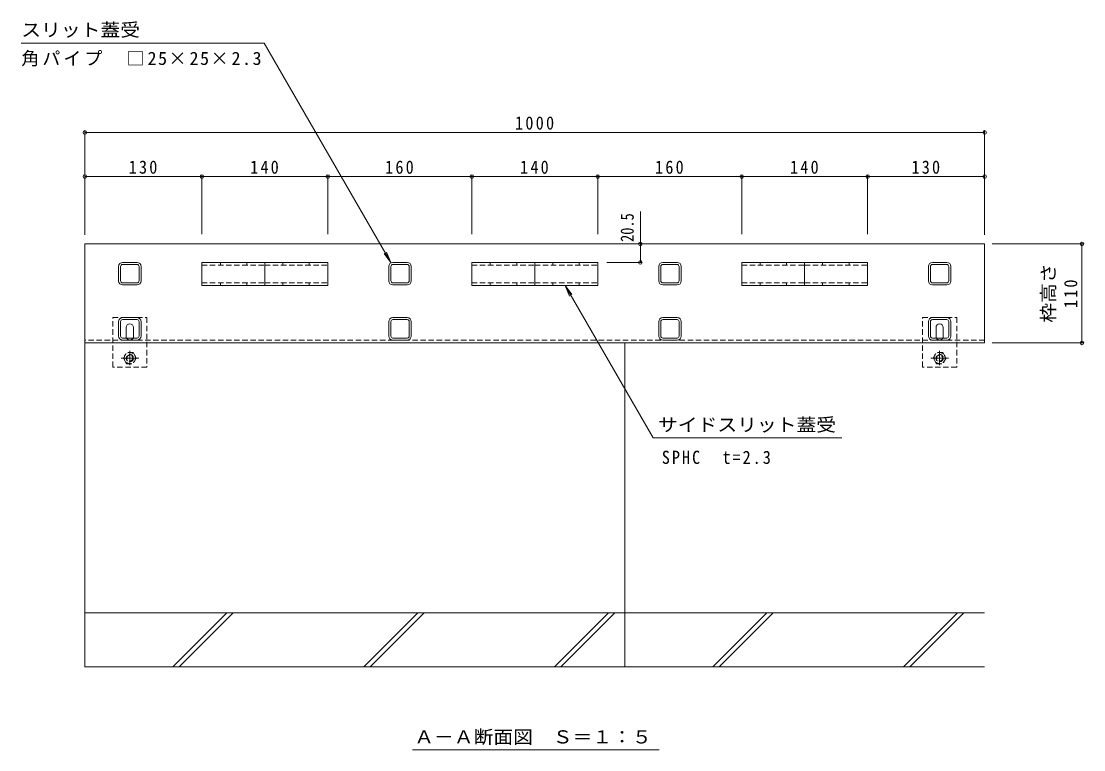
# Model space of a CAD drawing. Units: millimetres at full size, sheet at 1:5; some dimension numbers follow another scale. Extents: x -1680 to 1942, y -1318 to 1367.
# Drawn here: x -1389 to -208, y -987 to -177 of the extents above; entities that cross this region are included whole.
import ezdxf
from ezdxf.enums import TextEntityAlignment as Align

# ---------------------------------------------------------------- set-up
doc = ezdxf.new("R2010")
doc.units = ezdxf.units.MM
doc.header["$LTSCALE"] = 5
doc.header["$PDMODE"] = 32
doc.header["$PDSIZE"] = 4
doc.linetypes.add('CHAIN1', pattern=[8, 5, -1, 1, -1])
doc.linetypes.add('DASHED1', pattern=[1.8, 1.2, -0.6])
for name, color, linetype, lineweight in [('4-0_通り芯', 7, 'Continuous', 9), ('4-3_寸法', 7, 'DASHED1', 9), ('4-4_文字', 7, 'Continuous', 9), ('4-5_建具', 7, 'Continuous', 9), ('4-F_断熱材', 6, 'Continuous', 5)]:
    doc.layers.add(name, color=color, linetype=linetype, lineweight=lineweight)
doc.styles.add('ＭＳ ゴシック', font='')
doc.styles.get('ＭＳ ゴシック').set_extended_font_data('MS Gothic')

msp = doc.modelspace()

# ---------------------------------------------------------------- linework, layer by layer
at = {"layer": '4-0_通り芯'}
for p, q in [((-318.405, -424.783), (-1318.405, -424.783)), ((-1318.405, -534.783), (-1318.405, -424.783)), ((-318.405, -534.783), (-318.405, -424.783)), ((-1276.405, -445.283), (-1260.405, -445.283)), ((-1276.405, -447.583), (-1260.405, -447.583)), ((-960.095, -445.283), (-976.095, -445.283)), ((-960.095, -447.583), (-976.095, -447.583)), ((-660.095, -445.283), (-676.095, -445.283)), ((-660.095, -447.583), (-676.095, -447.583)), ((-360.405, -445.283), (-376.405, -445.283)), ((-360.405, -447.583), (-376.405, -447.583)), ((-1280.905, -449.783), (-1280.905, -465.783)), ((-1278.605, -449.783), (-1278.605, -465.783)), ((-1258.205, -465.783), (-1258.205, -449.783)), ((-1255.905, -465.783), (-1255.905, -449.783)), ((-980.595, -465.783), (-980.595, -449.783)), ((-978.295, -465.783), (-978.295, -449.783)), ((-957.895, -449.783), (-957.895, -465.783)), ((-955.595, -449.783), (-955.595, -465.783)), ((-680.595, -465.783), (-680.595, -449.783)), ((-678.295, -465.783), (-678.295, -449.783)), ((-657.895, -449.783), (-657.895, -465.783)), ((-655.595, -449.783), (-655.595, -465.783)), ((-380.905, -465.783), (-380.905, -449.783)), ((-378.605, -465.783), (-378.605, -449.783)), ((-358.205, -449.783), (-358.205, -465.783)), ((-355.905, -449.783), (-355.905, -465.783)), ((-1276.405, -467.983), (-1260.405, -467.983)), ((-1276.405, -470.283), (-1260.405, -470.283)), ((-960.095, -467.983), (-976.095, -467.983)), ((-960.095, -470.283), (-976.095, -470.283)), ((-660.095, -467.983), (-676.095, -467.983)), ((-660.095, -470.283), (-676.095, -470.283)), ((-360.405, -467.983), (-376.405, -467.983)), ((-360.405, -470.283), (-376.405, -470.283)), ((-1260.405, -506.583), (-1276.405, -506.583)), ((-960.095, -506.583), (-976.095, -506.583)), ((-660.095, -506.583), (-676.095, -506.583)), ((-360.405, -506.583), (-376.405, -506.583)), ((-1280.905, -527.083), (-1280.905, -511.083)), ((-1278.605, -527.083), (-1278.605, -511.083)), ((-1260.405, -508.883), (-1276.405, -508.883)), ((-1272.405, -527.583), (-1272.405, -517.583)), ((-1264.405, -527.583), (-1264.405, -517.583)), ((-1258.205, -511.083), (-1258.205, -527.083)), ((-1255.905, -511.083), (-1255.905, -527.083)), ((-980.595, -527.083), (-980.595, -511.083)), ((-978.295, -527.083), (-978.295, -511.083)), ((-960.095, -508.883), (-976.095, -508.883)), ((-957.895, -511.083), (-957.895, -527.083)), ((-955.595, -511.083), (-955.595, -527.083)), ((-680.595, -527.083), (-680.595, -511.083)), ((-678.295, -527.083), (-678.295, -511.083)), ((-660.095, -508.883), (-676.095, -508.883)), ((-657.895, -511.083), (-657.895, -527.083)), ((-655.595, -511.083), (-655.595, -527.083)), ((-380.905, -527.083), (-380.905, -511.083)), ((-378.605, -527.083), (-378.605, -511.083)), ((-360.405, -508.883), (-376.405, -508.883)), ((-372.405, -527.583), (-372.405, -517.583)), ((-364.405, -527.583), (-364.405, -517.583)), ((-358.205, -511.083), (-358.205, -527.083)), ((-355.905, -511.083), (-355.905, -527.083)), ((-1260.405, -529.283), (-1276.405, -529.283)), ((-960.095, -529.283), (-976.095, -529.283)), ((-660.095, -529.283), (-676.095, -529.283)), ((-360.405, -529.283), (-376.405, -529.283)), ((-318.405, -534.783), (-1318.405, -534.783)), ((-1260.405, -531.583), (-1276.405, -531.583)), ((-960.095, -531.583), (-976.095, -531.583)), ((-660.095, -531.583), (-676.095, -531.583)), ((-360.405, -531.583), (-376.405, -531.583))]:
    msp.add_line(p, q, dxfattribs=at)
at = {"layer": '4-0_通り芯', "linetype": 'DASHED1'}
for p, q in [((-1249.405, -506.583), (-1249.405, -561.583)), ((-349.405, -506.583), (-349.405, -561.583)), ((-318.405, -531.583), (-1318.405, -531.583)), ((-1249.405, -561.583), (-1287.405, -561.583)), ((-349.405, -561.583), (-387.405, -561.583))]:
    msp.add_line(p, q, dxfattribs=at)
at = {"layer": '4-0_通り芯', "color": 2, "linetype": 'CHAIN1'}
for p, q in [((-1258.501, -551.583), (-1278.201, -551.583)), ((-1268.405, -543.611), (-1268.405, -559.563)), ((-358.501, -551.583), (-378.201, -551.583)), ((-368.405, -543.611), (-368.405, -559.563))]:
    msp.add_line(p, q, dxfattribs=at)
at = {"layer": '4-0_通り芯', "color": 2, "linetype": 'DASHED1'}
for p, q in [((-1264.805, -545.348), (-1272.005, -545.348)), ((-1264.805, -545.348), (-1261.205, -551.583)), ((-1261.205, -551.583), (-1264.805, -557.819)), ((-364.805, -545.348), (-372.005, -545.348)), ((-364.805, -545.348), (-361.205, -551.583)), ((-361.205, -551.583), (-364.805, -557.819)), ((-1272.005, -557.819), (-1264.805, -557.819)), ((-372.005, -557.819), (-364.805, -557.819))]:
    msp.add_line(p, q, dxfattribs=at)
at = {"layer": '4-0_通り芯', "linetype": 'DASHED1'}
for points in [[(-1287.405, -561.583), (-1287.405, -506.583), (-1249.405, -506.583)], [(-387.405, -561.583), (-387.405, -506.583), (-349.405, -506.583)]]:
    msp.add_lwpolyline(points, dxfattribs=at)
at = {"layer": '4-0_通り芯', "color": 2, "linetype": 'DASHED1'}
for points in [[(-1272.005, -557.819), (-1275.605, -551.583), (-1272.005, -545.348)], [(-372.005, -557.819), (-375.605, -551.583), (-372.005, -545.348)]]:
    msp.add_lwpolyline(points, dxfattribs=at)
for centre, radius in [((-1268.405, -551.583), 6.235), ((-1268.405, -551.583), 4), ((-1268.405, -551.583), 3.323), ((-368.405, -551.583), 6.235), ((-368.405, -551.583), 4), ((-368.405, -551.583), 3.323)]:
    msp.add_circle(centre, radius, dxfattribs=at)
at = {"layer": '4-0_通り芯'}
for centre, radius, start, end in [((-1276.405, -449.783), 4.5, 90, 180), ((-1276.405, -449.783), 2.2, 90, 180), ((-1260.405, -449.783), 4.5, 0, 90), ((-1260.405, -449.783), 2.2, 0, 90), ((-976.095, -449.783), 4.5, 90, 180), ((-976.095, -449.783), 2.2, 90, 180), ((-960.095, -449.783), 4.5, 0, 90), ((-960.095, -449.783), 2.2, 0, 90), ((-676.095, -449.783), 4.5, 90, 180), ((-676.095, -449.783), 2.2, 90, 180), ((-660.095, -449.783), 4.5, 0, 90), ((-660.095, -449.783), 2.2, 0, 90), ((-376.405, -449.783), 4.5, 90, 180), ((-376.405, -449.783), 2.2, 90, 180), ((-360.405, -449.783), 4.5, 0, 90), ((-360.405, -449.783), 2.2, 0, 90), ((-1276.405, -465.783), 4.5, 180, 270), ((-1276.405, -465.783), 2.2, 180, 270), ((-1260.405, -465.783), 2.2, 270, 0), ((-1260.405, -465.783), 4.5, 270, 0), ((-976.095, -465.783), 4.5, 180, 270), ((-976.095, -465.783), 2.2, 180, 270), ((-960.095, -465.783), 2.2, 270, 0), ((-960.095, -465.783), 4.5, 270, 0), ((-676.095, -465.783), 4.5, 180, 270), ((-676.095, -465.783), 2.2, 180, 270), ((-660.095, -465.783), 2.2, 270, 0), ((-660.095, -465.783), 4.5, 270, 0), ((-376.405, -465.783), 4.5, 180, 270), ((-376.405, -465.783), 2.2, 180, 270), ((-360.405, -465.783), 2.2, 270, 0), ((-360.405, -465.783), 4.5, 270, 0), ((-1276.405, -511.083), 4.5, 90, 180), ((-1260.405, -511.083), 4.5, 0, 90), ((-976.095, -511.083), 4.5, 90, 180), ((-960.095, -511.083), 4.5, 0, 90), ((-676.095, -511.083), 4.5, 90, 180), ((-660.095, -511.083), 4.5, 0, 90), ((-376.405, -511.083), 4.5, 90, 180), ((-360.405, -511.083), 4.5, 0, 90), ((-1276.405, -511.083), 2.2, 90, 180), ((-1268.405, -517.583), 4, 90, 180), ((-1268.405, -517.583), 4, 0, 90), ((-1260.405, -511.083), 2.2, 0, 90), ((-976.095, -511.083), 2.2, 90, 180), ((-960.095, -511.083), 2.2, 0, 90), ((-676.095, -511.083), 2.2, 90, 180), ((-660.095, -511.083), 2.2, 0, 90), ((-376.405, -511.083), 2.2, 90, 180), ((-368.405, -517.583), 4, 90, 180), ((-368.405, -517.583), 4, 0, 90), ((-360.405, -511.083), 2.2, 0, 90), ((-1276.405, -527.083), 4.5, 180, 270), ((-1276.405, -527.083), 2.2, 180, 270), ((-1268.405, -527.583), 4, 180, 205.15066), ((-1268.405, -527.583), 4, 334.84934, 0), ((-1260.405, -527.083), 2.2, 270, 0), ((-1260.405, -527.083), 4.5, 270, 0), ((-976.095, -527.083), 4.5, 180, 270), ((-976.095, -527.083), 2.2, 180, 270), ((-960.095, -527.083), 2.2, 270, 0), ((-960.095, -527.083), 4.5, 270, 0), ((-676.095, -527.083), 4.5, 180, 270), ((-676.095, -527.083), 2.2, 180, 270), ((-660.095, -527.083), 2.2, 270, 0), ((-660.095, -527.083), 4.5, 270, 0), ((-376.405, -527.083), 4.5, 180, 270), ((-376.405, -527.083), 2.2, 180, 270), ((-368.405, -527.583), 4, 180, 205.15066), ((-368.405, -527.583), 4, 334.84934, 0), ((-360.405, -527.083), 2.2, 270, 0), ((-360.405, -527.083), 4.5, 270, 0)]:
    msp.add_arc(centre, radius, start, end, dxfattribs=at)
at = {"layer": '4-0_通り芯', "linetype": 'DASHED1'}
for centre, start, end in [((-1268.405, -527.583), 205.15066, 270), ((-1268.405, -527.583), 270, 334.84934), ((-368.405, -527.583), 205.15066, 270), ((-368.405, -527.583), 270, 334.84934)]:
    msp.add_arc(centre, 4, start, end, dxfattribs=at)
at = {"layer": '4-3_寸法', "linetype": 'Continuous'}
for p, q in [((-1118.405, -445.283), (-1188.405, -445.283)), ((-1188.405, -471.083), (-1188.405, -445.283)), ((-1118.405, -471.083), (-1118.405, -445.283)), ((-1048.405, -445.283), (-1118.405, -445.283)), ((-1048.405, -445.283), (-1048.405, -471.083)), ((-818.405, -445.283), (-888.405, -445.283)), ((-888.405, -471.083), (-888.405, -445.283)), ((-818.405, -471.083), (-818.405, -445.283)), ((-748.405, -445.283), (-818.405, -445.283)), ((-748.405, -445.283), (-748.405, -471.083)), ((-518.405, -445.283), (-588.405, -445.283)), ((-588.405, -445.283), (-588.405, -471.083)), ((-518.405, -471.083), (-518.405, -445.283)), ((-448.405, -445.283), (-518.405, -445.283)), ((-448.405, -445.283), (-448.405, -471.083)), ((-1118.405, -471.083), (-1188.405, -471.083)), ((-1048.405, -471.083), (-1118.405, -471.083)), ((-818.405, -471.083), (-888.405, -471.083)), ((-748.405, -471.083), (-818.405, -471.083)), ((-518.405, -471.083), (-588.405, -471.083)), ((-518.405, -471.083), (-448.405, -471.083))]:
    msp.add_line(p, q, dxfattribs=at)
at = {"layer": '4-3_寸法'}
for p, q in [((-1188.405, -448.283), (-1118.405, -448.283)), ((-1167.805, -448.283), (-1167.805, -445.283)), ((-1138.405, -448.283), (-1138.405, -445.283)), ((-1118.405, -448.283), (-1048.405, -448.283)), ((-1098.405, -448.283), (-1098.405, -445.283)), ((-1069.005, -448.283), (-1069.005, -445.283)), ((-888.405, -448.283), (-818.405, -448.283)), ((-867.805, -448.283), (-867.805, -445.283)), ((-838.405, -448.283), (-838.405, -445.283)), ((-818.405, -448.283), (-748.405, -448.283)), ((-798.405, -448.283), (-798.405, -445.283)), ((-769.005, -448.283), (-769.005, -445.283)), ((-588.405, -448.283), (-518.405, -448.283)), ((-567.805, -448.283), (-567.805, -445.283)), ((-538.405, -448.283), (-538.405, -445.283)), ((-518.405, -448.283), (-448.405, -448.283)), ((-498.405, -448.283), (-498.405, -445.283)), ((-469.005, -448.283), (-469.005, -445.283)), ((-1188.405, -468.083), (-1118.405, -468.083)), ((-1167.805, -471.083), (-1167.805, -468.083)), ((-1138.405, -471.083), (-1138.405, -468.083)), ((-1118.405, -468.083), (-1048.405, -468.083)), ((-1098.405, -471.083), (-1098.405, -468.083)), ((-1069.005, -471.083), (-1069.005, -468.083)), ((-888.405, -468.083), (-818.405, -468.083)), ((-867.805, -471.083), (-867.805, -468.083)), ((-838.405, -471.083), (-838.405, -468.083)), ((-818.405, -468.083), (-748.405, -468.083)), ((-798.405, -471.083), (-798.405, -468.083)), ((-769.005, -471.083), (-769.005, -468.083)), ((-588.405, -468.083), (-518.405, -468.083)), ((-567.805, -471.083), (-567.805, -468.083)), ((-538.405, -471.083), (-538.405, -468.083)), ((-518.405, -468.083), (-448.405, -468.083)), ((-498.405, -471.083), (-498.405, -468.083)), ((-469.005, -471.083), (-469.005, -468.083))]:
    msp.add_line(p, q, dxfattribs=at)
at = {"layer": '4-4_文字'}
for p, q in [((-1318.405, -299.291), (-1318.405, -414.783)), ((-1318.405, -300.791), (-318.405, -300.791)), ((-318.405, -299.291), (-318.405, -414.783)), ((-1318.405, -349.871), (-1188.405, -349.871)), ((-1188.405, -348.371), (-1188.405, -413.931)), ((-1188.405, -349.871), (-1048.405, -349.871)), ((-1048.405, -348.371), (-1048.405, -413.931)), ((-1048.405, -349.871), (-888.405, -349.871)), ((-888.405, -348.371), (-888.405, -413.931)), ((-888.405, -349.871), (-748.405, -349.871)), ((-748.405, -348.371), (-748.405, -413.931)), ((-748.405, -349.871), (-588.405, -349.871)), ((-588.405, -348.371), (-588.405, -413.931)), ((-588.405, -349.871), (-448.405, -349.871)), ((-448.405, -348.371), (-448.405, -413.931)), ((-448.405, -349.871), (-318.405, -349.871)), ((-700.997, -424.783), (-700.997, -388.821)), ((-700.997, -445.283), (-700.997, -424.783)), ((-208.717, -424.783), (-310.072, -424.783)), ((-210.217, -424.783), (-210.217, -534.783)), ((-699.497, -445.283), (-738.405, -445.283)), ((-208.717, -534.783), (-310.072, -534.783))]:
    msp.add_line(p, q, dxfattribs=at)
for p in [(-1318.405, -300.791), (-318.405, -300.791), (-1318.405, -349.871), (-1188.405, -349.871), (-1048.405, -349.871), (-888.405, -349.871), (-748.405, -349.871), (-588.405, -349.871), (-448.405, -349.871), (-318.405, -349.871), (-700.997, -424.783), (-210.217, -424.783), (-700.997, -445.283), (-210.217, -534.783)]:
    msp.add_point(p, dxfattribs=at)
at = {"layer": '4-5_建具'}
for p, q in [((-1389.088, -201.46), (-1119.039, -201.46)), ((-978.268, -445.283), (-1119.039, -201.46)), ((-978.268, -445.283), (-985.877, -435.366)), ((-978.268, -445.283), (-983.051, -433.735)), ((-784.616, -471.083), (-686.796, -640.425)), ((-784.616, -471.083), (-779.833, -482.632)), ((-784.616, -471.083), (-777.007, -481)), ((-476.952, -640.425), (-686.796, -640.425)), ((-954.081, -986.981), (-680.164, -986.981))]:
    msp.add_line(p, q, dxfattribs=at)
at = {"layer": '4-F_断熱材'}
for p, q in [((-1318.405, -534.783), (-1318.405, -894.783)), ((-718.405, -534.783), (-718.405, -894.783)), ((-318.405, -834.783), (-1318.405, -834.783)), ((-1220.593, -894.783), (-1160.593, -834.783)), ((-1213.522, -894.783), (-1153.522, -834.783)), ((-1008.461, -894.783), (-948.461, -834.783)), ((-1001.39, -894.783), (-941.39, -834.783)), ((-796.329, -894.783), (-736.329, -834.783)), ((-789.258, -894.783), (-729.258, -834.783)), ((-620.593, -894.783), (-560.593, -834.783)), ((-613.522, -894.783), (-553.522, -834.783)), ((-408.461, -894.783), (-348.461, -834.783)), ((-401.39, -894.783), (-341.39, -834.783)), ((-1318.405, -894.783), (-718.405, -894.783)), ((-718.405, -894.783), (-318.405, -894.783))]:
    msp.add_line(p, q, dxfattribs=at)

# ---------------------------------------------------------------- texts
at = {"layer": '4-4_文字', "color": 2, "style": 'ＭＳ ゴシック'}
for s, width, p in [('20.5', 0.8, (-703.997, -422.52)), ('枠高さ', 1.1, (-235.871, -512.283))]:
    msp.add_text(s, height=14.66, rotation=90, dxfattribs=dict(at, width=width)).set_placement(p, align=Align.BOTTOM_LEFT)
at = {"layer": '4-4_文字', "color": 2, "char_height": 14.66, "attachment_point": 7, "style": 'ＭＳ ゴシック'}
for s, insert in [('\\T1.28;\\W0.9;1000', (-840.28, -297.791)), ('\\T1.27;\\W0.9;130', (-1269.655, -346.871)), ('\\T1.27;\\W0.9;140', (-1134.655, -346.871)), ('\\T1.27;\\W0.9;160', (-984.655, -346.871)), ('\\T1.27;\\W0.9;140', (-834.655, -346.871)), ('\\T1.27;\\W0.9;160', (-684.655, -346.871)), ('\\T1.27;\\W0.9;140', (-534.655, -346.871)), ('\\T1.27;\\W0.9;130', (-399.655, -346.871))]:
    msp.add_mtext(s, dxfattribs=dict(at, insert=insert))
at = {"layer": '4-4_文字', "color": 2, "insert": (-215.217, -496.033), "char_height": 14.66, "attachment_point": 7, "rotation": 90, "style": 'ＭＳ ゴシック'}
msp.add_mtext('\\T1.27;\\W0.9;110', dxfattribs=at)
at = {"layer": '4-5_建具', "color": 2, "style": 'ＭＳ ゴシック', "width": 1.1}
for s, p in [('スリット蓋受', (-1389.088, -198.46)), ('サイドスリット蓋受', (-681.453, -637.425)), ('Ａ－Ａ断面図\u3000Ｓ＝１：５', (-952.309, -984.399))]:
    msp.add_text(s, height=14.66, dxfattribs=at).set_placement(p, align=Align.BOTTOM_LEFT)
at = {"layer": '4-5_建具', "color": 2, "char_height": 14.66, "attachment_point": 7, "style": 'ＭＳ ゴシック'}
for s, insert in [('\\T1.17;角パイプ\u3000□25×25×2.3', (-1389.088, -227.468)), ('\\T1.25;\\W0.9;SPHC\u3000t=2.3', (-677.183, -669.489))]:
    msp.add_mtext(s, dxfattribs=dict(at, insert=insert))

doc.saveas('drawing.dxf')
